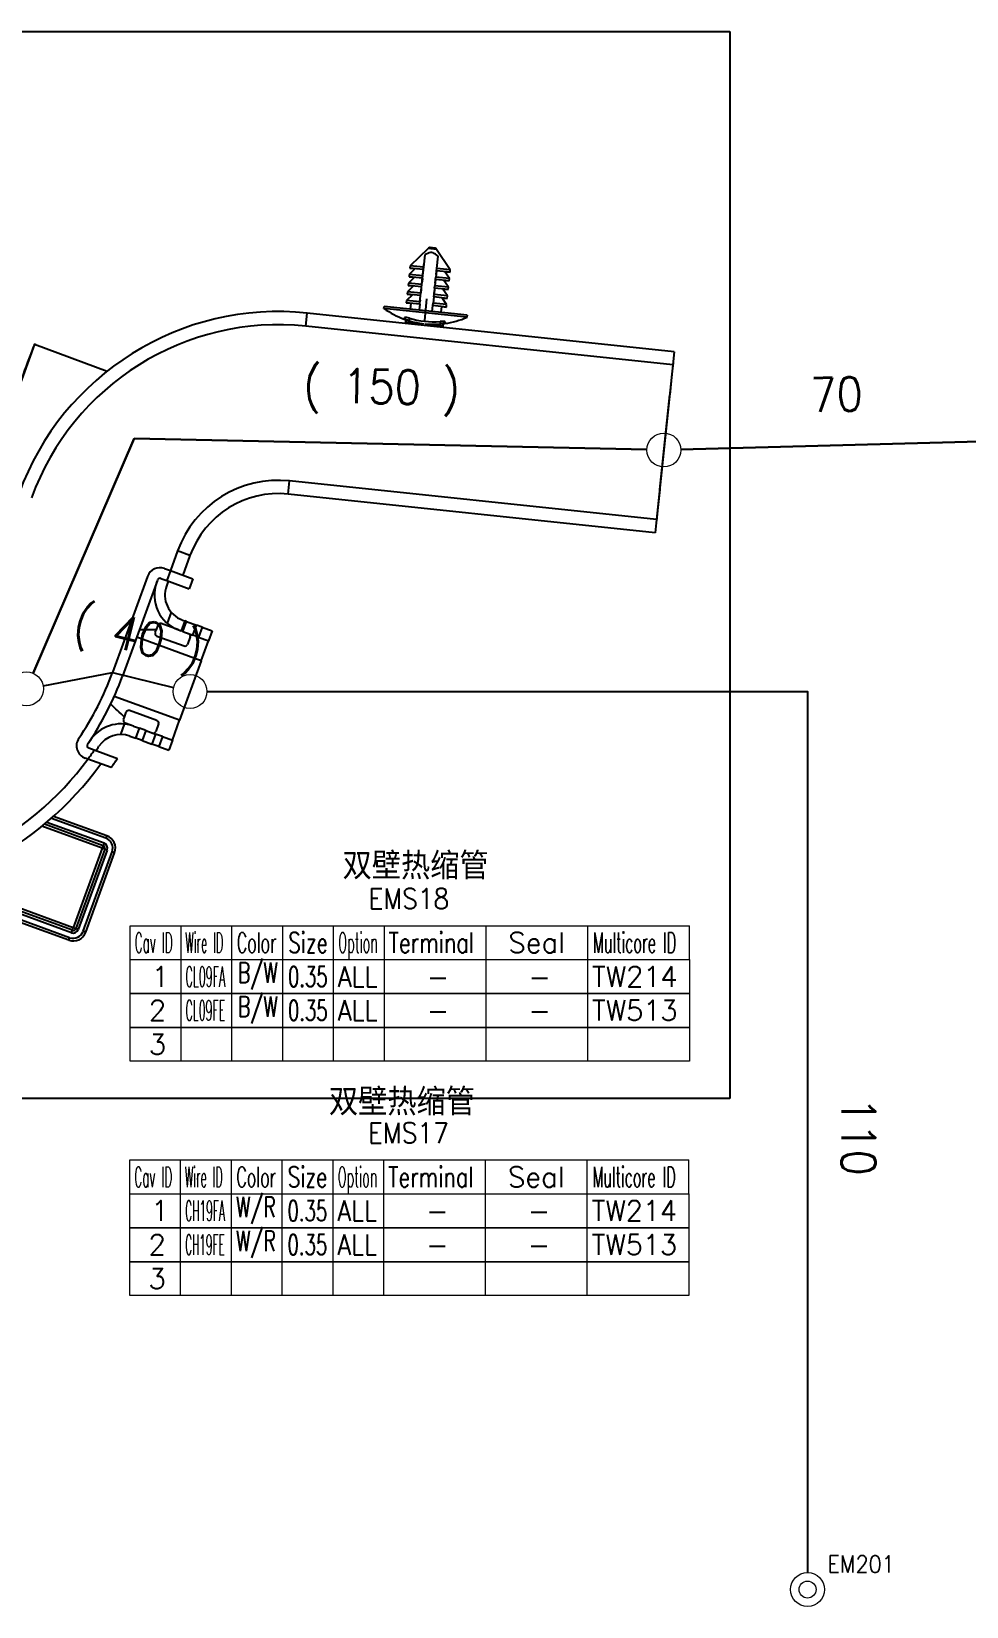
# Model space of a CAD drawing. Header units: inches. Extents: x 47316 to 59086, y 3141 to 11743.
# Drawn here: x 51592.8 to 51730.7, y 11098.9 to 11331.2 of the extents above; entities that cross this region are included whole.
import ezdxf

# ---------------------------------------------------------------- set-up
doc = ezdxf.new("R2010")
doc.units = ezdxf.units.IN
doc.header["$MEASUREMENT"] = 0
doc.styles.get("Standard").update_dxf_attribs({"font": ''})
doc.styles.add('样式 100', font='SimSun.ttf', dxfattribs={"width": 0.7, "height": 3.5})
doc.styles.get('Standard').set_extended_font_data('SimSun')
doc.linetypes.add('_VH_FELT_TAPE', pattern='A,0.4,-0.7,["FELT",Standard,S=0.3,R=0,X=-0.5,Y=-0.15],-0.7', length=1.8)

msp = doc.modelspace()

# ---------------------------------------------------------------- linework, layer by layer
at = {"color": 1, "lineweight": -3}
for p, q in [((51527.12, 11331.22), (51695.83, 11331.22)), ((51695.83, 11331.22), (51695.83, 11173.86)), ((51651.31, 11299.22), (51648.66, 11296.68)), ((51650.83, 11298.27), (51650.64, 11296.47)), ((51651.04, 11298.4), (51650.83, 11298.27)), ((51651.24, 11298.5), (51651.04, 11298.4)), ((51651.44, 11298.57), (51651.24, 11298.5)), ((51652.53, 11299.09), (51651.31, 11299.22)), ((51651.64, 11298.61), (51651.44, 11298.57)), ((51651.61, 11299.37), (51651.54, 11299.37)), ((51652.34, 11299.29), (51651.61, 11299.37)), ((51651.84, 11298.61), (51651.64, 11298.61)), ((51652.03, 11298.57), (51651.84, 11298.61)), ((51652.22, 11298.5), (51652.03, 11298.57)), ((51652.4, 11298.38), (51652.22, 11298.5)), ((51652.59, 11298.24), (51652.4, 11298.38)), ((51654.58, 11296.06), (51652.53, 11299.09)), ((51652.58, 11296.27), (51652.77, 11298.07)), ((51652.77, 11298.07), (51652.59, 11298.24)), ((51649.41, 11296.25), (51648.53, 11295.4)), ((51648.66, 11296.68), (51648.63, 11296.33)), ((51648.63, 11296.33), (51649.41, 11296.25)), ((51650.6, 11296.12), (51648.63, 11296.33)), ((51650.64, 11296.47), (51648.66, 11296.68)), ((51650.37, 11293.91), (51650.55, 11295.6)), ((51650.51, 11295.19), (51650.68, 11296.88)), ((51650.6, 11296.06), (51650.55, 11295.6)), ((51650.64, 11296.47), (51650.6, 11296.12)), ((51650.73, 11297.34), (51650.68, 11296.88)), ((51652.54, 11295.92), (51652.45, 11294.99)), ((51652.49, 11295.4), (51652.54, 11295.86)), ((51652.54, 11295.92), (51652.58, 11296.27)), ((51654.54, 11295.71), (51652.54, 11295.92)), ((51654.58, 11296.06), (51652.58, 11296.27)), ((51654.44, 11294.78), (51653.76, 11295.79)), ((51653.76, 11295.79), (51654.54, 11295.71)), ((51654.54, 11295.71), (51654.58, 11296.06)), ((51649.14, 11293.69), (51648.26, 11292.84)), ((51648.39, 11294.12), (51648.36, 11293.77)), ((51648.36, 11293.77), (51649.14, 11293.69)), ((51650.33, 11293.56), (51648.36, 11293.77)), ((51649.28, 11294.97), (51648.39, 11294.12)), ((51650.37, 11293.91), (51648.39, 11294.12)), ((51648.53, 11295.4), (51648.49, 11295.05)), ((51648.49, 11295.05), (51649.28, 11294.97)), ((51650.47, 11294.84), (51648.49, 11295.05)), ((51650.51, 11295.19), (51648.53, 11295.4)), ((51650.24, 11292.63), (51650.41, 11294.32)), ((51650.3, 11293.24), (51650.24, 11292.67)), ((51650.33, 11293.56), (51650.37, 11293.91)), ((51650.46, 11294.78), (51650.41, 11294.32)), ((51650.47, 11294.84), (51650.51, 11295.19)), ((51652.27, 11293.36), (51652.18, 11292.43)), ((51652.27, 11293.36), (51652.31, 11293.71)), ((51654.27, 11293.15), (51652.27, 11293.36)), ((51652.41, 11294.64), (51652.31, 11293.71)), ((51654.31, 11293.5), (51652.31, 11293.71)), ((51652.35, 11294.12), (51652.4, 11294.58)), ((51652.41, 11294.64), (51652.45, 11294.99)), ((51654.41, 11294.43), (51652.41, 11294.64)), ((51654.44, 11294.78), (51652.45, 11294.99)), ((51653.49, 11293.23), (51654.27, 11293.15)), ((51654.17, 11292.22), (51653.49, 11293.23)), ((51653.63, 11294.51), (51654.41, 11294.43)), ((51654.31, 11293.5), (51653.63, 11294.51)), ((51654.27, 11293.15), (51654.31, 11293.5)), ((51654.41, 11294.43), (51654.44, 11294.78)), ((51648.12, 11291.56), (51648.09, 11291.21)), ((51648.09, 11291.21), (51648.79, 11291.14)), ((51650.07, 11291), (51648.09, 11291.21)), ((51649.01, 11292.41), (51648.12, 11291.56)), ((51650.1, 11291.35), (51648.12, 11291.56)), ((51648.26, 11292.84), (51648.22, 11292.49)), ((51648.22, 11292.49), (51649.01, 11292.41)), ((51650.2, 11292.28), (51648.22, 11292.49)), ((51650.24, 11292.63), (51648.26, 11292.84)), ((51648.7, 11290.28), (51648.79, 11291.14)), ((51650.07, 11291), (51649.98, 11290.15)), ((51650.07, 11291), (51650.1, 11291.35)), ((51650.1, 11291.35), (51650.24, 11292.67)), ((51650.13, 11291.62), (51650.1, 11291.35)), ((51650.2, 11292.28), (51650.24, 11292.63)), ((51652, 11290.8), (51652.04, 11291.15)), ((51652.14, 11292.08), (51652.04, 11291.15)), ((51654.04, 11290.94), (51652.04, 11291.15)), ((51652.14, 11292.08), (51652.18, 11292.43)), ((51654.14, 11291.87), (51652.14, 11292.08)), ((51652.18, 11292.47), (51652.24, 11293.03)), ((51654.17, 11292.22), (51652.18, 11292.43)), ((51653.36, 11291.95), (51654.14, 11291.87)), ((51654.04, 11290.94), (51653.36, 11291.95)), ((51654, 11290.59), (51654.04, 11290.94)), ((51654.14, 11291.87), (51654.17, 11292.22)), ((51633.27, 11287.75), (51633.48, 11289.69)), ((51687.61, 11284), (51633.48, 11289.69)), ((51644.78, 11290.38), (51644.82, 11290.69)), ((51657.04, 11289.09), (51644.78, 11290.38)), ((51657.07, 11289.4), (51644.82, 11290.69)), ((51647.77, 11288.81), (51647.8, 11289.01)), ((51647.81, 11289.03), (51647.8, 11289.03)), ((51647.8, 11289.03), (51647.8, 11289.01)), ((51647.83, 11289.05), (51647.81, 11289.03)), ((51647.87, 11289.06), (51647.83, 11289.05)), ((51648.02, 11289.05), (51647.87, 11289.06)), ((51648.19, 11289.03), (51648.02, 11289.05)), ((51648.03, 11288.39), (51648.05, 11288.61)), ((51648.07, 11288.65), (51648.05, 11288.63)), ((51648.05, 11288.63), (51648.05, 11288.61)), ((51648.1, 11288.66), (51648.07, 11288.65)), ((51648.17, 11288.66), (51648.1, 11288.66)), ((51648.3, 11288.63), (51648.17, 11288.66)), ((51648.55, 11288.94), (51648.19, 11289.03)), ((51648.44, 11288.57), (51648.3, 11288.63)), ((51648.44, 11288.57), (51648.41, 11288.35)), ((51648.55, 11288.94), (51648.44, 11288.57)), ((51651.92, 11289.95), (51652, 11290.8)), ((51654, 11290.59), (51652, 11290.8)), ((51653.28, 11290.66), (51653.2, 11289.81)), ((51653.28, 11290.66), (51654, 11290.59)), ((51657.07, 11289.4), (51657.04, 11289.09)), ((51687.41, 11282.06), (51633.27, 11287.75)), ((51648.03, 11288.39), (51648.41, 11288.35)), ((51648.39, 11288.12), (51648.41, 11288.35)), ((51648.41, 11288.35), (51650.64, 11288.12)), ((51650.84, 11288.1), (51653.07, 11287.86)), ((51653.04, 11287.63), (51653.07, 11287.86)), ((51653.31, 11288.47), (51653.06, 11288.46)), ((51653.06, 11288.46), (51653.09, 11288.08)), ((51653.07, 11287.86), (51653.09, 11288.08)), ((51653.07, 11287.86), (51653.46, 11287.82)), ((51653.15, 11288.1), (51653.09, 11288.08)), ((51653.34, 11288.12), (51653.15, 11288.1)), ((51653.56, 11288.47), (51653.31, 11288.47)), ((51653.41, 11288.11), (51653.34, 11288.12)), ((51653.46, 11288.09), (51653.41, 11288.11)), ((51653.48, 11288.07), (51653.46, 11288.09)), ((51653.48, 11288.04), (51653.46, 11287.82)), ((51653.48, 11288.04), (51653.48, 11288.07)), ((51653.71, 11288.45), (51653.56, 11288.47)), ((51653.76, 11288.43), (51653.71, 11288.45)), ((51653.8, 11288.41), (51653.76, 11288.43)), ((51653.81, 11288.38), (51653.79, 11288.17)), ((51653.81, 11288.4), (51653.8, 11288.41)), ((51653.81, 11288.38), (51653.81, 11288.4)), ((51593.23, 11285.09), (51585.23, 11263.1)), ((51593.42, 11285.02), (51593.23, 11285.09)), ((51593.23, 11285.09), (51603.96, 11281.13)), ((51687.61, 11284), (51687.41, 11282.06)), ((51687.41, 11282.06), (51685.01, 11259.25)), ((51687.44, 11282.29), (51687.27, 11280.74)), ((51687.27, 11280.74), (51686.95, 11277.64)), ((51685.48, 11263.67), (51686.95, 11277.64)), ((51630.67, 11263), (51630.88, 11264.94)), ((51685.01, 11259.25), (51630.88, 11264.94)), ((51685.48, 11263.67), (51685.15, 11260.57)), ((51684.81, 11257.31), (51630.67, 11263)), ((51685.01, 11259.25), (51684.81, 11257.31)), ((51685.15, 11260.57), (51684.99, 11259.02)), ((51614.34, 11254.61), (51613.29, 11251.71)), ((51616.17, 11253.94), (51614.34, 11254.61)), ((51616.17, 11253.94), (51615.12, 11251.04)), ((51612.41, 11252.03), (51613.29, 11251.71)), ((51613.29, 11251.71), (51612.75, 11250.24)), ((51613.29, 11251.71), (51616.58, 11250.51)), ((51609.91, 11250.86), (51604.75, 11236.69)), ((51611.37, 11250.33), (51606.22, 11236.16)), ((51611.37, 11250.33), (51611.24, 11249.96)), ((51611.87, 11250.56), (51612.75, 11250.24)), ((51612.97, 11250.16), (51612.71, 11249.43)), ((51612.75, 11250.24), (51616.05, 11249.04)), ((51616.58, 11250.51), (51616.05, 11249.04)), ((51613.39, 11245.59), (51612.8, 11243.97)), ((51615.04, 11244.43), (51615.4, 11244.3)), ((51611.18, 11242.97), (51608.69, 11242.97)), ((51611.04, 11242.57), (51611.18, 11242.97)), ((51611.44, 11243.67), (51611.18, 11242.97)), ((51614.5, 11242.97), (51611.94, 11243.9)), ((51614.5, 11242.97), (51614.87, 11242.83)), ((51615.4, 11244.3), (51614.87, 11242.83)), ((51615.14, 11242.73), (51614.87, 11242.83)), ((51615.14, 11242.73), (51615.68, 11244.2)), ((51615.14, 11242.73), (51616.6, 11242.2)), ((51615.68, 11244.2), (51615.4, 11244.3)), ((51615.68, 11244.2), (51617.14, 11243.67)), ((51616.6, 11242.2), (51617.14, 11243.67)), ((51617.44, 11241.9), (51616.6, 11242.2)), ((51617.97, 11243.36), (51617.14, 11243.67)), ((51617.97, 11243.36), (51617.44, 11241.9)), ((51617.97, 11243.36), (51619.44, 11242.83)), ((51619.44, 11242.83), (51618.9, 11241.37)), ((51617.84, 11238.43), (51608.31, 11241.9)), ((51611.27, 11242.07), (51615.3, 11240.6)), ((51616.2, 11241.93), (51615.8, 11240.83)), ((51617.44, 11241.9), (51618.9, 11241.37)), ((51617.84, 11238.43), (51618.9, 11241.37)), ((51617.84, 11238.43), (51614.64, 11229.64)), ((51614.64, 11229.64), (51605, 11233.14)), ((51606.51, 11230.1), (51606.77, 11230.84)), ((51611.3, 11229.6), (51607.27, 11231.07)), ((51605.95, 11227.55), (51606.51, 11229.09)), ((51606.37, 11229.74), (51606.51, 11230.1)), ((51607.86, 11228.78), (51606.61, 11229.24)), ((51607.86, 11228.78), (51608.72, 11228.47)), ((51608.18, 11227), (51608.72, 11228.47)), ((51609.66, 11228.13), (51608.72, 11228.47)), ((51611.54, 11229.1), (51611.14, 11228.01)), ((51613.57, 11226.71), (51614.64, 11229.64)), ((51607.32, 11227.32), (51608.18, 11227)), ((51609.12, 11226.66), (51608.18, 11227)), ((51609.66, 11228.13), (51609.12, 11226.66)), ((51609.12, 11226.66), (51610.56, 11226.14)), ((51609.66, 11228.13), (51611.09, 11227.61)), ((51611.09, 11227.61), (51610.56, 11226.14)), ((51611.57, 11225.77), (51610.56, 11226.14)), ((51612.1, 11227.24), (51611.09, 11227.61)), ((51612.1, 11227.24), (51611.57, 11225.77)), ((51612.1, 11227.24), (51613.57, 11226.71)), ((51613.57, 11226.71), (51613.04, 11225.24)), ((51601.12, 11223.9), (51600.71, 11224.05)), ((51604.55, 11222.66), (51601.12, 11223.9)), ((51602.06, 11225.22), (51601.25, 11225.52)), ((51605.46, 11223.98), (51602.06, 11225.22)), ((51611.57, 11225.77), (51613.04, 11225.24)), ((51603.36, 11211.15), (51594.69, 11214.3)), ((51603.49, 11211.51), (51595.04, 11214.59)), ((51603.76, 11212.24), (51595.72, 11215.17)), ((51603.89, 11212.61), (51596.05, 11215.46)), ((51603.22, 11210.78), (51594.34, 11214.01)), ((51603.89, 11212.61), (51603.76, 11212.24)), ((51603.22, 11210.78), (51598.96, 11199.05)), ((51603.59, 11210.65), (51599.32, 11198.92)), ((51603.96, 11210.51), (51599.69, 11198.78)), ((51600.42, 11198.52), (51604.69, 11210.25)), ((51600.79, 11198.38), (51605.06, 11210.11)), ((51603.36, 11211.15), (51603.22, 11210.78)), ((51603.59, 11210.65), (51603.22, 11210.78)), ((51603.49, 11211.51), (51603.36, 11211.15)), ((51603.96, 11210.51), (51603.59, 11210.65)), ((51605.06, 11210.11), (51604.69, 11210.25)), ((51598.42, 11197.58), (51577.63, 11205.15)), ((51598.69, 11198.32), (51578.85, 11205.54)), ((51598.82, 11198.68), (51579.44, 11205.73)), ((51598.96, 11199.05), (51580.02, 11205.94)), ((51598.29, 11197.22), (51577.36, 11204.83)), ((51598.69, 11198.32), (51598.82, 11198.68)), ((51598.82, 11198.68), (51598.96, 11199.05)), ((51599.32, 11198.92), (51598.96, 11199.05)), ((51599.69, 11198.78), (51599.32, 11198.92)), ((51600.79, 11198.38), (51600.42, 11198.52)), ((51598.29, 11197.22), (51598.42, 11197.58)), ((51695.83, 11173.86), (51527.12, 11173.86))]:
    msp.add_line(p, q, dxfattribs=at)
at = {"color": 1, "lineweight": -3, "ltscale": 0.101889}
msp.add_line((51650.8, 11288.62), (51651.13, 11291.78), dxfattribs=at)
at = {"color": 1, "lineweight": -3, "ltscale": 0.020881}
msp.add_line((51648.45, 11288.71), (51648.38, 11288.06), dxfattribs=at)
at = {"color": 1, "lineweight": -3, "ltscale": 0.021267}
msp.add_line((51653.11, 11288.24), (51653.04, 11287.58), dxfattribs=at)
at = {"color": 142, "linetype": '_VH_FELT_TAPE', "lineweight": 30, "ltscale": 5}
msp.add_line((51734.52, 11270.82), (51688.59, 11269.57), dxfattribs=at)
at = {"color": 102, "linetype": 'Continuous', "lineweight": 15}
for p, q in [((51607.35, 11199.35), (51689.85, 11199.35)), ((51607.35, 11194.35), (51607.35, 11199.35)), ((51607.35, 11194.35), (51689.85, 11194.35)), ((51614.85, 11189.35), (51614.85, 11194.35)), ((51622.35, 11189.35), (51622.35, 11194.35)), ((51629.85, 11189.35), (51629.85, 11194.35)), ((51637.35, 11189.35), (51637.35, 11194.35)), ((51644.85, 11189.35), (51644.85, 11194.35)), ((51659.85, 11189.35), (51659.85, 11194.35)), ((51674.85, 11189.35), (51674.85, 11194.35)), ((51614.85, 11184.35), (51614.85, 11189.35)), ((51622.35, 11184.35), (51622.35, 11189.35)), ((51629.85, 11184.35), (51629.85, 11189.35)), ((51637.35, 11184.35), (51637.35, 11189.35)), ((51644.85, 11184.35), (51644.85, 11189.35)), ((51659.85, 11184.35), (51659.85, 11189.35)), ((51674.85, 11184.35), (51674.85, 11189.35)), ((51614.85, 11179.35), (51614.85, 11184.35)), ((51622.35, 11179.35), (51622.35, 11184.35)), ((51629.85, 11179.35), (51629.85, 11184.35)), ((51637.35, 11179.35), (51637.35, 11184.35)), ((51644.85, 11179.35), (51644.85, 11184.35)), ((51659.85, 11179.35), (51659.85, 11184.35)), ((51674.85, 11179.35), (51674.85, 11184.35)), ((51607.29, 11164.8), (51689.79, 11164.8)), ((51607.29, 11159.8), (51607.29, 11164.8)), ((51607.29, 11159.8), (51689.79, 11159.8)), ((51614.79, 11154.8), (51614.79, 11159.8)), ((51622.29, 11154.8), (51622.29, 11159.8)), ((51629.79, 11154.8), (51629.79, 11159.8)), ((51637.29, 11154.8), (51637.29, 11159.8)), ((51644.79, 11154.8), (51644.79, 11159.8)), ((51659.79, 11154.8), (51659.79, 11159.8)), ((51674.79, 11154.8), (51674.79, 11159.8)), ((51614.79, 11149.8), (51614.79, 11154.8)), ((51622.29, 11149.8), (51622.29, 11154.8)), ((51629.79, 11149.8), (51629.79, 11154.8)), ((51637.29, 11149.8), (51637.29, 11154.8)), ((51644.79, 11149.8), (51644.79, 11154.8)), ((51659.79, 11149.8), (51659.79, 11154.8)), ((51674.79, 11149.8), (51674.79, 11154.8)), ((51614.79, 11144.8), (51614.79, 11149.8)), ((51622.29, 11144.8), (51622.29, 11149.8)), ((51629.79, 11144.8), (51629.79, 11149.8)), ((51637.29, 11144.8), (51637.29, 11149.8)), ((51644.79, 11144.8), (51644.79, 11149.8)), ((51659.79, 11144.8), (51659.79, 11149.8)), ((51674.79, 11144.8), (51674.79, 11149.8))]:
    msp.add_line(p, q, dxfattribs=at)
at = {"color": 7, "linetype": 'Continuous', "lineweight": 15}
for p, q in [((51614.85, 11194.35), (51614.85, 11199.35)), ((51622.35, 11194.35), (51622.35, 11199.35)), ((51629.85, 11194.35), (51629.85, 11199.35)), ((51637.35, 11194.35), (51637.35, 11199.35)), ((51644.85, 11194.35), (51644.85, 11199.35)), ((51659.85, 11194.35), (51659.85, 11199.35)), ((51674.85, 11194.35), (51674.85, 11199.35)), ((51689.85, 11194.35), (51689.85, 11199.35)), ((51614.79, 11159.8), (51614.79, 11164.8)), ((51622.29, 11159.8), (51622.29, 11164.8)), ((51629.79, 11159.8), (51629.79, 11164.8)), ((51637.29, 11159.8), (51637.29, 11164.8)), ((51644.79, 11159.8), (51644.79, 11164.8)), ((51659.79, 11159.8), (51659.79, 11164.8)), ((51674.79, 11159.8), (51674.79, 11164.8)), ((51689.79, 11159.8), (51689.79, 11164.8))]:
    msp.add_line(p, q, dxfattribs=at)
at = {"color": 142, "linetype": '_VH_FELT_TAPE', "lineweight": 30, "ltscale": 5}
msp.add_lwpolyline([(51683.59, 11269.56), (51607.96, 11271.18), (51593.04, 11236.57)], dxfattribs=at)
at = {"color": 142, "linetype": '_VH_FELT_TAPE', "lineweight": -3, "ltscale": 5}
for points in [[(51594.51, 11234.74), (51604.75, 11236.69), (51613.75, 11234.48)], [(51618.68, 11233.88), (51707.29, 11233.88), (51707.29, 11103.95)]]:
    msp.add_lwpolyline(points, dxfattribs=at)
at = {"color": 102, "linetype": 'Continuous', "lineweight": 15}
for points in [[(51607.35, 11189.35), (51607.35, 11194.35), (51689.85, 11194.35), (51689.85, 11189.35)], [(51607.35, 11184.35), (51607.35, 11189.35), (51689.85, 11189.35), (51689.85, 11184.35)], [(51607.35, 11179.35), (51607.35, 11184.35), (51689.85, 11184.35), (51689.85, 11179.35)], [(51607.29, 11154.8), (51607.29, 11159.8), (51689.79, 11159.8), (51689.79, 11154.8)], [(51607.29, 11149.8), (51607.29, 11154.8), (51689.79, 11154.8), (51689.79, 11149.8)], [(51607.29, 11144.8), (51607.29, 11149.8), (51689.79, 11149.8), (51689.79, 11144.8)]]:
    msp.add_lwpolyline(points, close=True, dxfattribs=at)
at = {"color": 40, "linetype": 'Continuous', "lineweight": 15}
for centre, radius in [((51686.09, 11269.5), 2.5), ((51592.05, 11234.27), 2.5), ((51616.18, 11233.88), 2.5), ((51707.29, 11101.45), 2.5), ((51707.29, 11101.45), 1.25)]:
    msp.add_circle(centre, radius, dxfattribs=at)
at = {"color": 1, "lineweight": -3}
for centre, radius, start, end in [((51651.85, 11298.66), 0.78, 120.1675, 133.82), ((51651.86, 11298.66), 0.782, 114.2643, 120.9323), ((51651.89, 11298.66), 0.776, 33.9895, 54.4797), ((51629.22, 11249.2), 40.72, 84, 160.0097), ((51652.05, 11300.53), 12.48, 234.4116, 249.9699), ((51647.64, 11288.44), 0.39, 354, 69.9699), ((51647.67, 11288.65), 0.384, 354.4089, 70.6724), ((51652.04, 11300.5), 12.46, 253.1825, 263.5404), ((51652.05, 11300.52), 12.1, 253.1911, 274.8088), ((51652.07, 11300.4), 12.36, 278.0262, 293.7492), ((51629.22, 11249.2), 38.77, 84, 160.0097), ((51647.64, 11288.44), 0.39, 317.1338, 354), ((51652.05, 11300.5), 12.46, 264.4593, 274.8175), ((51653.84, 11287.78), 0.39, 174, 210.8655), ((51653.84, 11287.78), 0.39, 98.0212, 174), ((51653.86, 11288), 0.384, 97.3514, 173.5934), ((51629.22, 11249.2), 15.83, 84, 160.0097), ((51629.22, 11249.2), 13.88, 84, 160.0097), ((51611.74, 11250.2), 1.95, 70.0102, 160.0097), ((51616.37, 11248.1), 5.46, 160.0097, 250.0102), ((51611.74, 11250.2), 0.39, 70.0102, 160.0097), ((51616.37, 11248.1), 3.9, 160.0097, 250.0102), ((51611.41, 11242.43), 0.39, 160.0102, 250.0102), ((51611.81, 11243.53), 0.39, 70.0102, 160.0102), ((51615.84, 11242.07), 0.39, 340.0102, 70.0102), ((51615.44, 11240.97), 0.39, 250.0102, 340.0102), ((51563.7, 11251.63), 43.68, 325.6549, 340.0097), ((51563.7, 11251.63), 45.24, 325.6549, 340.0097), ((51510.52, 11130.67), 138.2, 46.0101, 47.168), ((51607.14, 11230.7), 0.39, 70.0102, 160.0102), ((51605.99, 11223.65), 5.46, 70.0102, 146.5127), ((51606.74, 11229.6), 0.39, 160.0102, 250.0102), ((51611.17, 11229.24), 0.39, 340.0102, 70.0102), ((51601.38, 11225.88), 1.95, 145.6549, 250.0102), ((51601.38, 11225.88), 0.39, 145.6549, 250.0102), ((51563.7, 11251.63), 45.24, 325.653, 326.5127), ((51605.99, 11223.65), 3.9, 70.0102, 146.5127), ((51610.77, 11228.14), 0.39, 250.0102, 340.0102), ((51563.7, 11251.63), 46.57, 270.0102, 323.4617), ((51563.7, 11251.63), 46.57, 323.4617, 325.4542), ((51563.7, 11251.63), 46.8, 325.5286, 326.5127), ((51563.7, 11251.63), 50.08, 324.6514, 326.4946), ((51563.7, 11251.63), 48.52, 270.0102, 324.1448), ((51603.22, 11210.78), 1.56, 340.0101, 70.0101), ((51603.22, 11210.78), 1.95, 340.0101, 70.0101), ((51603.22, 11210.78), 0.39, 340.0101, 70.0101), ((51603.22, 11210.78), 0.78, 340.0101, 70.0101), ((51598.96, 11199.05), 1.95, 250.0101, 340.0101), ((51598.96, 11199.05), 1.56, 250.0101, 340.0101), ((51598.96, 11199.05), 0.78, 250.0101, 340.0101), ((51598.96, 11199.05), 0.39, 250.0101, 340.0101)]:
    msp.add_arc(centre, radius, start, end, dxfattribs=at)
msp.add_ellipse((51590.56, 11277.76), major_axis=(-2.67, -7.33), ratio=0.00771, start_param=3.141593, end_param=4.712389, dxfattribs=at)

# ---------------------------------------------------------------- texts
at = {"color": 0, "lineweight": -3, "width": 0.9}
for p in [(51638.69, 11206.56), (51636.67, 11171.75)]:
    msp.add_text('双壁热缩管', height=3.51, dxfattribs=at).set_placement(p)
at = {"color": 7, "linetype": '_VH_FELT_TAPE', "lineweight": 18, "ltscale": 5, "char_height": 5, "attachment_point": 1, "style": '样式 100'}
for s, insert, width, rotation in [('\\Fromans.shx;\\W0.9000000000;\\T1.0000000000;\\o\\l( 150 )', (51632.94, 11281.6), 27.8571, 358.7725), ('\\Fromans.shx;\\W0.9000000000;\\T1.0000000000;\\o\\l70', (51707.64, 11280.09), 8.5714, 1.563), ('\\Fromans.shx;\\W0.9000000000;\\T1.0000000000;\\o\\l( 40 )', (51599.82, 11246.81), 23.5714, 346.1609), ('\\Fromans.shx;\\W0.9000000000;\\T1.0000000000;\\o\\l110', (51717.29, 11174.06), 12.8571, 270)]:
    msp.add_mtext(s, dxfattribs=dict(at, insert=insert, width=width, rotation=rotation))
at = {"color": 6, "linetype": 'Continuous', "lineweight": 20, "char_height": 3, "width": 13.2429, "attachment_point": 1, "style": '样式 100'}
for s, insert in [('\\Fromans.shx;\\W0.9000000000;\\T1.0000000000;\\o\\lEMS18', (51642.49, 11204.85)), ('\\Fromans.shx;\\W0.9000000000;\\T1.0000000000;\\o\\lEMS17', (51642.43, 11170.3))]:
    msp.add_mtext(s, dxfattribs=dict(at, insert=insert))
at = {"color": 7, "linetype": 'Continuous', "lineweight": 15, "char_height": 3, "attachment_point": 1, "style": '样式 100'}
for s, insert, width in [('\\Fromans.shx;\\W0.4292452830;\\T1.0000000000;\\o\\lCav ID', (51608.03, 11198.35), 6.5), ('\\Fromans.shx;\\W0.4026548673;\\T1.0000000000;\\o\\lWire ID', (51615.47, 11198.35), 6.5), ('\\Fromans.shx;\\W0.5687500000;\\T1.0000000000;\\o\\lColor', (51623.09, 11198.35), 6.5), ('\\Fromans.shx;\\W0.7222222222;\\T1.0000000000;\\o\\lSize', (51630.66, 11198.35), 6.5), ('\\Fromans.shx;\\W0.4595959596;\\T1.0000000000;\\o\\lOption', (51638.05, 11198.35), 6.5), ('\\Fromans.shx;\\W0.7480916031;\\T1.0000000000;\\o\\lTerminal', (51645.46, 11198.35), 14), ('\\Fromans.shx;\\W1.0000000000;\\T1.0000000000;\\o\\lSeal', (51663.14, 11198.35), 9.2857), ('\\Fromans.shx;\\W0.5185185185;\\T1.0000000000;\\o\\lMulticore ID', (51675.65, 11198.35), 14), ('\\Fromans.shx;\\W1.0000000000;\\T1.0000000000;\\o\\l1', (51610.53, 11193.35), 2.8571), ('\\Fromans.shx;\\W1.0000000000;\\T1.0000000000;\\o\\l2', (51610.1, 11188.35), 2.8571), ('\\Fromans.shx;\\W1.0000000000;\\T1.0000000000;\\o\\l3', (51610.1, 11183.35), 2.8571), ('\\Fromans.shx;\\W0.4292452830;\\T1.0000000000;\\o\\lCav ID', (51607.97, 11163.8), 6.5), ('\\Fromans.shx;\\W0.4026548673;\\T1.0000000000;\\o\\lWire ID', (51615.4, 11163.8), 6.5), ('\\Fromans.shx;\\W0.5687500000;\\T1.0000000000;\\o\\lColor', (51623.03, 11163.8), 6.5), ('\\Fromans.shx;\\W0.7222222222;\\T1.0000000000;\\o\\lSize', (51630.6, 11163.8), 6.5), ('\\Fromans.shx;\\W0.4595959596;\\T1.0000000000;\\o\\lOption', (51637.98, 11163.8), 6.5), ('\\Fromans.shx;\\W0.7480916031;\\T1.0000000000;\\o\\lTerminal', (51645.39, 11163.8), 14), ('\\Fromans.shx;\\W1.0000000000;\\T1.0000000000;\\o\\lSeal', (51663.07, 11163.8), 9.2857), ('\\Fromans.shx;\\W0.5185185185;\\T1.0000000000;\\o\\lMulticore ID', (51675.58, 11163.8), 14), ('\\Fromans.shx;\\W1.0000000000;\\T1.0000000000;\\o\\l1', (51610.47, 11158.8), 2.8571), ('\\Fromans.shx;\\W1.0000000000;\\T1.0000000000;\\o\\l2', (51610.04, 11153.8), 2.8571), ('\\Fromans.shx;\\W1.0000000000;\\T1.0000000000;\\o\\l3', (51610.04, 11148.8), 2.8571)]:
    msp.add_mtext(s, dxfattribs=dict(at, insert=insert, width=width))
at = {"color": 21, "linetype": 'Continuous', "lineweight": 15, "attachment_point": 1, "style": '样式 100'}
for s, insert, char_height, width in [('\\Fromans.shx;\\W0.3991228070;\\T1.0000000000;\\o\\lCL09FA', (51615.52, 11193.35), 3, 6.5), ('\\Fromans.shx;\\W0.6500000000;\\T1.0000000000;\\o\\l0.35', (51630.63, 11193.35), 3, 6.5), ('\\Fromans.shx;\\W0.9800000000;\\T1.0000000000;\\o\\lTW214', (51675.49, 11193.35), 3, 14), ('\\Fromans.shx;\\W1.0000000000;\\T1.0000000000;\\o\\l-', (51651.07, 11193.35), 3, 3.7143), ('\\Fromans.shx;\\W0.3956521739;\\T1.0000000000;\\o\\lCL09FE', (51615.52, 11188.35), 3, 6.5), ('\\Fromans.shx;\\W0.6500000000;\\T1.0000000000;\\o\\l0.35', (51630.63, 11188.35), 3, 6.5), ('\\Fromans.shx;\\W1.0000000000;\\T1.0000000000;\\o\\l-', (51651.07, 11188.35), 3, 3.7143), ('\\Fromans.shx;\\W0.9800000000;\\T1.0000000000;\\o\\lTW513', (51675.49, 11188.35), 3, 14), ('\\Fromans.shx;\\W0.3823529412;\\T1.0000000000;\\o\\lCH19FA', (51615.45, 11158.8), 3, 6.5), ('\\Fromans.shx;\\W0.6500000000;\\T1.0000000000;\\o\\l0.35', (51630.57, 11158.8), 3, 6.5), ('\\Fromans.shx;\\W0.9800000000;\\T1.0000000000;\\o\\lTW214', (51675.43, 11158.8), 3, 14), ('\\Fromans.shx;\\W1.0000000000;\\T1.0000000000;\\o\\l-', (51651, 11158.8), 3, 3.7143), ('\\Fromans.shx;\\W0.3791666667;\\T1.0000000000;\\o\\lCH19FE', (51615.45, 11153.8), 3, 6.5), ('\\Fromans.shx;\\W0.6500000000;\\T1.0000000000;\\o\\l0.35', (51630.57, 11153.8), 3, 6.5), ('\\Fromans.shx;\\W1.0000000000;\\T1.0000000000;\\o\\l-', (51651, 11153.8), 3, 3.7143), ('\\Fromans.shx;\\W0.9800000000;\\T1.0000000000;\\o\\lTW513', (51675.43, 11153.8), 3, 14), ('\\Fromans.shx;\\W0.9000000000;\\T1.0000000000;\\o\\lEM201', (51710.22, 11106.45), 2.5, 11.0357)]:
    msp.add_mtext(s, dxfattribs=dict(at, insert=insert, char_height=char_height, width=width))
at = {"color": 140, "linetype": 'Continuous', "lineweight": 15, "char_height": 3, "attachment_point": 1, "style": '样式 100'}
for s, insert, width in [('\\Fromans.shx;\\W0.6791044776;\\T1.0000000000;\\o\\lB/W', (51623.24, 11193.93), 6.5), ('\\Fromans.shx;\\W0.8750000000;\\T1.0000000000;\\o\\lALL', (51637.98, 11193.35), 6.5), ('\\Fromans.shx;\\W1.0000000000;\\T1.0000000000;\\o\\l-', (51666.07, 11193.35), 3.7143), ('\\Fromans.shx;\\W0.6791044776;\\T1.0000000000;\\o\\lB/W', (51623.24, 11188.93), 6.5), ('\\Fromans.shx;\\W0.8750000000;\\T1.0000000000;\\o\\lALL', (51637.98, 11188.35), 6.5), ('\\Fromans.shx;\\W1.0000000000;\\T1.0000000000;\\o\\l-', (51666.07, 11188.35), 3.7143), ('\\Fromans.shx;\\W0.6791044776;\\T1.0000000000;\\o\\lW/R', (51622.98, 11159.37), 6.5), ('\\Fromans.shx;\\W0.8750000000;\\T1.0000000000;\\o\\lALL', (51637.91, 11158.8), 6.5), ('\\Fromans.shx;\\W1.0000000000;\\T1.0000000000;\\o\\l-', (51666, 11158.8), 3.7143), ('\\Fromans.shx;\\W0.6791044776;\\T1.0000000000;\\o\\lW/R', (51622.98, 11154.37), 6.5), ('\\Fromans.shx;\\W0.8750000000;\\T1.0000000000;\\o\\lALL', (51637.91, 11153.8), 6.5), ('\\Fromans.shx;\\W1.0000000000;\\T1.0000000000;\\o\\l-', (51666, 11153.8), 3.7143)]:
    msp.add_mtext(s, dxfattribs=dict(at, insert=insert, width=width))

doc.saveas('drawing.dxf')
